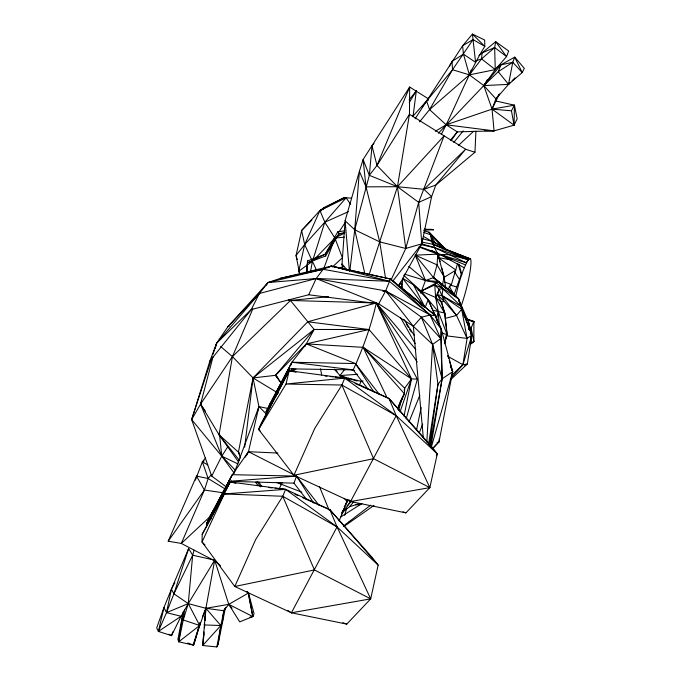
<?xml version="1.0" encoding="UTF-8"?>
<svg xmlns="http://www.w3.org/2000/svg" width="681" height="681" viewBox="0 0 681 681"><rect width="100%" height="100%" fill="white"/><g stroke="black" fill="none" stroke-linecap="round" stroke-linejoin="round"><path stroke-width="1.02" d="M306.731 273.149L307.599 260.925L325.178 254.2L338.866 233.941L344.901 232.4M441.39 134.208C456.491 105.24 467.583 74.229 484.804 46.385L484.651 40.034L472.435 34.05L462.612 45.772L426.587 100.984L429.575 109.598L446.149 124.802L457.274 131.867L494.065 130.863L514.078 125.168L514.436 105.189L496.126 101.052L495.904 98.881L483.808 85.585L469.379 74.867L452.542 69.743L426.587 100.984L412.456 116.723M202.189 534.355L202.036 541.991L234.792 586.494L291.4 612.798L346.791 624.111L370.694 598.871L378.151 565.119L371.758 557.032L329.893 509.737L285.628 489.358L230.025 482.003L202.189 534.355L224.304 493.946L230.025 482.003L235.941 483.229M205.27 610.031L204.998 620.434L205.33 616.416M428.477 98.873L409.664 87.023L363.109 159.524L359.389 171.306L366.012 186.849L397.449 186.713L423.999 189.327L435.831 185.062L474.972 152.246L475.908 131.152M430.792 447.315L442.139 378.798L440.726 338.627L441.194 328.906L428.128 299.742L413.333 284.692L402.65 278.282L402.011 288.046L435.67 315.746L437.832 322.871M397.644 409.213L404.403 393.729L404.701 388.213L411.469 378.874L417.368 379.155L406.174 418.858M426.825 441.986L432.58 344.441L421.394 317.21L385.625 290.915L316.197 278.52L267.974 282.547L227.82 326.82L216.643 343.147L209.901 360.99L191.65 419.59L211.697 476.079L226.032 486.702M216.847 646.95L223.777 610.721L225.368 608.107L218.082 644.303L216.847 646.95L202.7 645.511L205.892 608.312L214.685 560.165L228.756 604.353L239.729 621.872L252.821 616.569L254.047 613.726L248.352 592.402M205.466 614.39L205.747 610.338M444.753 315.184L444.906 313.115L441.416 302.075L437.491 294.839L439.134 289.289L434.784 284.998L421.13 291.127L418.168 290.089M422.109 239.618L421.777 243.841L399.177 285.118L397.176 285.645M203.628 637.918L203.959 633.807M204.47 627.644L204.641 625.584M194.136 550.163L192.663 555.194L188.271 603.613L183.257 619.948L178.728 641.783L193.608 645.188L199.72 625.49L205.892 608.312L228.756 604.353L248.293 593.134L247.22 591.363M349.83 270.987L354.733 229.778L369.34 175.332L372.013 145.938L373.997 143.478M419.539 121.899L429.575 109.598L469.379 74.867L481.544 58.889L482.097 52.888L495.683 41.677L508.639 51.032L506.545 56.583L495.257 69.615L483.808 85.585L438.351 133.28M468.954 329.221L469.43 323.977L458.415 298.746L452.227 292.132L433.55 277.593L415.248 255.162L437.755 254.141L444.021 254.966M226.092 607.239L223.777 610.721L222.449 621.957L220.823 625.516L202.7 645.511L203.985 631.925M204.377 627.746L204.675 624.613M306.501 272.323L307.599 260.925M432.844 448.515L439.015 441.858L439.322 438.717M306.518 273.251L307.574 262.84L325.178 254.2L337.759 231.829L344.833 230.782M200.316 622.519L199.72 625.49L183.257 619.948L184.534 609.401M244.675 447.153L253.026 377.929L307.744 321.772L375.308 303.232M413.103 115.974L416.329 90.871L409.06 99.911M468.92 327.919L469.43 323.977L467.949 322.581M473.601 323.577L473.865 321.526L466.928 319.031M429.558 445.323L437.951 384.407L432.58 344.441L413.35 326.318L385.625 290.915L382.441 290.983M213.681 559.944L192.663 555.194L188.646 548.528L171.425 589.116L173.91 593.832L188.271 603.613L199.72 625.49L178.728 641.783L183.232 611.819M218.082 644.303L220.823 625.516L205.892 608.312L188.271 603.613L166.513 612.645L158.392 631.415L171.518 635.637L181.078 616.279L188.271 603.613L214.685 560.165M428.715 443.229L437.951 384.407L442.139 378.798L452.661 371.724L441.194 328.906L428.128 299.742L425.14 307.523L421.769 305.071M451.231 378.032L462.91 364.727L467.064 338.423L456.534 315.422L443.748 300.934L441.969 295.563L443.084 288.531L438.598 281.542L433.55 277.593L425.472 280.521L404.412 274.145M369.034 274.92L397.449 186.713L409.468 114.289L409.664 87.023L376.985 165.44L369.34 175.332L397.449 186.713L418.687 202.376L421.777 243.841L392.401 281.594M238.759 462.271L219.052 434.776L232.442 356.614L252.753 309.021M449.52 66.031L451.988 61.392L463.438 54.157L475.576 62.337L472.435 34.05L484.804 46.385L473.048 39.566L462.612 45.772L463.438 54.157L469.379 74.867L495.257 69.615L494.661 47.551L495.683 41.677L506.545 56.583L494.661 47.551L482.097 52.888L478.964 55.536M430.043 445.417L442.139 378.798L441.194 328.906L430.111 314.997L390.468 278.997L331.358 266.092L280.657 278.257L267.974 282.547L259.384 293.485L216.643 343.147L213.025 354.214M442.556 284.735L444.038 276.741L441.688 267.693M310.51 271.489L312.426 261.325L324.82 222.202L346.093 197.813L350.63 204.3M435.346 131.28L446.149 124.802L492.048 109.13L514.436 105.189L517.16 118.843L514.078 125.168L492.048 109.13L483.808 85.585L508.528 84.376L512.776 62.277L514.725 57.119L524.302 68.33L522.208 72.586L508.528 84.376L495.904 98.881L492.048 109.13L494.065 130.863L484.702 130.616M433.78 447.119L439.015 441.858L452.661 371.724L449.264 360.53M240.538 458.041L238.427 452.15L253.026 377.929L314.145 329.451L369.008 329.527L411.469 378.874L404.02 416.185M416.525 430.171L421.139 407.51M420.713 293.17L425.472 280.521L415.248 255.162L437.066 264.858L444.038 276.741L445.766 288.114M171.425 589.116L166.513 612.645L181.078 616.279L158.392 631.415L156.698 627.925L163.951 607.52L171.425 589.116L174.855 582.647M202.7 645.511L203.202 643.06M347.012 499.241L350.545 501.548L429.839 487.622L437.296 453.878L430.903 445.783L389.03 398.496L344.765 378.117L289.17 370.753L261.334 423.105L258.61 429.422L293.937 475.253L350.545 501.548L405.936 512.87L429.839 487.622L396.206 415.674L389.03 398.496L360.939 386.076M158.392 631.415L163.951 607.52L166.513 612.645L173.91 593.832L188.646 548.528M296.073 372.184L289.17 370.753L286.02 384.024L258.61 429.422L260.133 430.894M204.555 623.2L204.138 624.92L220.823 625.516M436.538 318.657L438.249 311.643L435.627 297.478L434.784 284.998L436.478 282.777L438.598 281.542L458.415 298.746L471.873 335.12L467.319 363.969L450.362 379.93M457.402 264.134L451.418 284.513L447.672 289.595M444.608 343.786L447.042 333.937L444.906 313.115L433.184 310.332M399.177 285.118L399.704 283.083M234.307 473.278L221.759 456.151L191.65 419.59L200.563 404.122L213.162 356.359M215.307 348.229L216.643 343.147L251.246 309.566L259.384 293.485L316.197 278.52L389.277 281.253L430.111 314.997L440.726 338.627L432.58 344.441L442.139 378.798M398.623 410.507L401.943 398.351M404.156 390.239L404.701 388.213L363.177 347.361L306.331 343.905L275.55 375.325L253.026 377.929L232.442 356.614L220.593 346.51M417.368 379.155L376.338 302.951C371.051 326.122 363.041 348.374 353.192 369.894L368.021 389.14M439.432 283.024L433.55 277.593L437.066 264.858L437.755 254.141L431.652 241.21L430.579 234.741L428.962 232.144L423.829 230.842M195.362 480.156L202.368 461.863L205.543 457.887M364.888 273.753L354.733 229.778L359.389 171.306L345.097 220.738L354.733 229.778L379.692 241.866L405.757 248.471L418.687 202.376L444.106 135.842L397.449 186.713L405.757 248.471L391.158 279.772M444.455 343.088L447.042 333.937L444.514 343.565M431.26 447.383L452.661 371.724L450.524 365.859M257.503 411.613L258.933 406.583L253.026 377.929L276.452 392.137M470.145 330.285L473.865 321.526L467.013 319.159M344.654 515.355L346.723 508.367M193.642 643.511L200.205 622.528L193.608 645.188L187.718 643.026M458.032 263.956L461.284 274.349L453.997 294.745L449.179 286.114M225.019 488.89L208.148 478.522L196.494 476.087L168.198 541.191L181.308 543.438L204.394 490.065L208.148 478.522L211.331 474.717M191.65 419.59L211.714 358.232M400.036 411.852L411.469 378.874L376.338 302.951M172.889 631.721L171.518 635.637L168.743 634.19M235.652 470.554L221.759 456.151L200.563 404.122L201.61 401.152M469.379 74.867L471.158 69.888M287.254 375.188L289.408 369.213M290.847 365.229L291.919 362.241L306.331 343.905L314.145 329.451L290.455 300.474L288.386 300.015M306.314 499.147L293.988 483.152L296.533 476.104L232.34 474.691L210.106 516.138L206.394 524.004L207.62 525.706M324.173 267.505L333.835 241.014M234.358 472.742L258.933 406.583L268.297 408.566M209.901 360.99L251.246 309.566L308.697 294.762L378.721 303.828L385.625 290.915L390.468 278.997L435.67 315.746L437.091 320.785M468.698 325.901L469.43 323.977M496.492 67.589L500.901 64.865L512.776 62.277L522.208 72.586L514.725 57.119L500.901 64.865L498.271 71.692L483.808 85.585L487.545 79.43M419.258 432.963L422.714 424.05M461.071 306.229A31.581 4.265 -75.2 0 0 470.273 258.525L467.421 260.806L463.106 270.612A31.581 4.265 -75.2 0 0 455.751 296.218M202.436 616.807L205.126 610.202M409.009 421.897L419.819 395.312M339.053 521.059L347.948 499.871M330.898 511.576L329.893 509.737L337.061 526.915L370.694 598.871L314.435 569.937L234.792 586.494L255.571 539.735L282.76 496.27L285.628 489.358L337.061 526.915L378.151 565.119L329.893 509.737L302.764 497.751M429.839 487.622L373.58 458.696L293.937 475.253L314.707 428.485L341.905 385.029L344.765 378.117L396.206 415.674L437.296 453.878L436.317 455.768M441.552 332.822L447.145 334.72L444.489 312.937L435.627 297.478L439.134 289.289L443.084 288.531L458.415 298.746L461.582 308.791M359.398 385.191L361.083 381.317L363.118 381.011M499.139 94.276L492.048 109.13L511.44 110.816L514.436 105.189M291.655 368.43L292.6 371.443L293.903 368.54M308.697 294.762L316.197 278.52L323.16 269.301L331.358 266.092L390.468 278.997L425.14 307.523L413.333 284.692M275.175 488.234L285.628 489.358L224.304 493.946L202.036 541.991L205.007 544.945M279.406 488.371L282.121 482.803M173.91 593.832L192.663 555.194M512.776 62.277L498.271 71.692L508.528 84.376L509.337 82.707M398.019 407.374L402.156 398.879L398.76 405.357M379.547 394.665L355.448 363.56L291.919 362.241L266.033 411.784L267.275 413.512M232.34 474.691L206.394 524.004L232.34 474.691L248.454 451.707L258.933 406.583L266.339 414.048M211.697 476.079L221.759 456.151L227.846 446.642M400.062 402.148L404.403 393.729L363.177 347.361L387.072 397.738M246.522 455.427L248.454 451.707L277.908 453.044M258.61 429.422L289.17 370.753M287.867 610.482L291.4 612.798L337.061 526.915L282.76 496.27L224.304 493.946M349.217 499.965L350.545 501.548L396.206 415.674L341.905 385.029L286.02 384.024L344.765 378.117L335.367 377.104M345.556 504.349L347.046 501.548L344.28 498.347M344.211 506.928L347.702 500.356M401.407 399.355L404.403 393.729M270.493 407.008L269.242 405.289L291.919 362.241L353.192 369.894L288.897 368.83L266.033 411.784L267.429 413.341M342.134 512.342L344.152 508.605L342.109 512.282M291.315 371.451L292.821 368.702M304.833 346.663L306.331 343.905L369.008 329.527L307.744 321.772M439.756 254.805L438.215 257.605L451.162 259.912M442.837 249.22L443.867 247.356L431.941 240.972M429.575 109.598L452.542 69.743L473.048 39.566M420.151 246.871L437.159 252.872L439.917 254.396L466.408 262.849L468.264 259.725L467.123 257.622L433.133 244.343L421.862 242.061M231.165 480.743L210.106 516.138L211.655 518.896M245.211 457.155L248.454 451.707L295.588 475.627M323.288 209.135L324.335 207.382L344.126 197.677L351.277 198.12M346.399 502.016L347.489 500.203M307.574 262.84L325.637 255.971L338.866 233.941L343.99 233.319M409.187 102.686L416.329 90.871M397.449 186.713L376.985 165.44L409.468 114.289L465.634 149.25L474.972 152.246M415.146 118.775L426.587 100.984L428.46 100.158M338.968 231.94L345.344 222.304M266.237 285.143L267.974 282.547L323.16 269.301L389.277 281.253L331.358 266.092L328.455 267.25M239.559 460.577L219.052 434.776L200.563 404.122L232.442 356.614L290.455 300.474L328.523 296.652M451.222 140.558L457.274 131.867L450.558 140.031M168.198 541.191L204.394 490.065L222.704 492.721M403.68 275.303L421.13 291.127L435.627 297.478L437.491 294.839L441.969 295.563L461.48 306.62L464.425 316.725M341.675 514.027L350.86 501.097M269.242 405.289L275.967 396.129M277.193 394.469L278.418 392.801M422.22 106.866L426.587 100.984M217.571 506.136L210.106 516.138L211.331 517.858M495.904 98.881L499.616 94.004M344.697 369.391L339.938 375.563L340.509 377.555M248.19 592.385L252.821 616.569L228.756 604.353L223.777 610.721L205.892 608.312M453.835 142.414L463.216 130.888M483.808 85.585L500.901 64.865M445.357 318.35L456.534 315.422L461.684 309.251L461.48 306.62L436.478 282.777L425.472 280.521L408.762 266.407M314.145 329.451L275.55 375.325L281.517 383.65M341.956 512.461L349.532 506.749L353.66 501.94M423.318 437.917L413.35 326.318L421.394 317.21L430.111 314.997L435.67 315.746M347.25 505.821L350.8 501.94M259.384 293.485L227.82 326.82L229.574 325.773M315.329 258.32L334.916 238.069L344.314 237.167M311.889 220.048L301.632 230.476L296.056 255.477L299.734 274.222M320.674 211.11L324.335 207.382L319.951 210.54L301.632 230.476L304.671 244.564L316.333 269.812M508.528 84.376L509.958 82.912M512.112 80.724L514.981 77.813M451.494 375.529L462.91 364.727L471.873 335.12L461.684 309.251L441.969 295.563L439.134 289.289M458.347 145.53L473.704 131.195M210.693 516.002L181.308 543.438L216.481 561.765M332.456 266.952L342.39 257.741L335.282 239.048M475.959 60.847L481.544 58.889L494.661 47.551M467.779 320.257L473.865 321.526L473.899 341.453L470.997 343.854L470.988 336.644M468.579 329.298L470.971 327.365L469.098 326.437M343.641 525.86L370.668 505.183M348.646 522.404L350.323 521.152M292.6 371.443L295.929 369.025M470.503 343.914L473.899 341.453L470.971 327.365L470.98 334.584M312.426 261.325L298.78 271.183L299.998 274.128M343.879 526.515L374.014 505.438M445.97 335.767L467.064 338.423L471.873 335.12L470.767 333.707M470.554 343.743L473.899 341.453M441.101 302.722L443.748 300.934L437.491 294.839M464.723 365.663L467.319 363.969L462.91 364.727L448.038 356.452M340.423 517.151L361.934 503.514M443.85 277.516L455.947 270.093L439.058 258.193M436.478 282.777L421.13 291.127L438.249 311.643L447.145 334.72M208.148 478.522L202.368 461.863L204.181 460.892M335.835 237.584L344.143 233.242M348.374 211.697L324.82 222.202L304.671 244.564L296.056 255.477L297.18 259.435M418.687 202.376L431.609 196.639L435.831 185.062L465.634 149.25L423.999 189.327L431.609 196.639L421.777 243.841L405.757 248.471M437.074 442.624L439.015 441.858M349.532 506.749L359.994 503.438M343.811 266.722L338.755 267.82L346.935 269.999M280.657 278.257L323.16 269.301M249.944 617.148L252.821 616.569L248.293 593.134L246.803 591.67M291.4 612.798L370.694 598.871M472.367 321.721L473.865 321.526M383.505 291.127L385.625 290.915L430.111 314.997M318.989 505.268L296.533 476.104L229.046 481.339L293.988 483.152M357.653 374.295L339.938 375.563L334.422 369.111M424.757 229.701L431.022 229.293L433.499 229.727L423.957 230.135M355.584 504.749L360.887 504.612M290.455 300.474L375.274 302.926M464.246 267.752L439.917 254.396L449.571 254.754L468.264 259.725L433.133 244.343L469.686 258.584L467.634 258.295M461.284 274.349L461.82 274.366L458.985 264.202M424.28 229.097L433.499 229.727M425.472 280.521L438.598 281.542M324.922 375.98L327.008 376.201M330.14 376.542L333.273 376.882M268.91 487.562L272.042 487.894M335.188 377.393L337.265 377.64M340.389 378.006L342.466 378.244M279.167 489.001L281.244 489.247M446.149 124.802L494.065 130.863M349.438 369.408L354.614 370.404M421.488 244.726L434.708 247.68L468.264 259.725M348.255 378.176L361.083 381.317M422.748 238.801L431.652 241.21L433.405 244.998M421.582 243.798L434.708 247.68L466.408 262.849M450.047 284.956L456.449 286.939M357.133 381.071L339.938 375.563L349.574 379.513M423.812 232.408L430.579 234.741L443.229 247.663M400.385 283.841L402.36 284.539M402.965 511.814L405.936 512.87M342.824 622.706L346.791 624.111M301.819 492.176L276.341 482.352M444.48 281.977L451.418 284.513M467.123 257.622L469.686 258.584M418.96 246.973L437.755 254.141L439.296 258.729M306.331 343.905L355.448 363.56L373.741 391.788M316.197 278.52L378.721 303.828L413.35 326.318M439.917 254.396L465.387 264.892M434.784 284.998L443.084 288.531M355.124 383.505L359.006 385.216M295.018 494.321L297.92 495.606M434.836 243.117L443.867 247.356L446.872 250.267M238.035 463.965L221.759 456.151L219.52 433.984M202.368 461.863L207.739 464.876M423.539 236.452L431.652 241.21M431.541 250.327L437.755 254.141L444.038 276.741L444.097 278.81M448.124 289.468L452.227 292.132M363.177 347.361L411.469 378.874M428.255 444.055L430.903 445.783M442.744 247.169L446.123 249.544L428.962 232.144L445.553 249.893M420.075 303.717L425.14 307.523L402.65 278.282M481.544 58.889L495.257 69.615M435.627 297.478L441.416 302.075L444.489 312.937M433.55 277.593L458.415 298.746L459.173 301.692M219.052 434.776L238.427 452.15L239.627 453.904M334.822 369.621L337.078 371.758M277.857 377.521L275.55 375.325L281.279 382.943M215.434 560.897L220.661 566.03M278.887 482.395L281.134 484.651L280.334 482.701M421.394 317.21L440.726 338.627M437.296 453.878L389.03 398.496L390.043 400.326M228.756 604.353L232.059 608.184M377.019 303.76L415.878 349.591M346.433 269.301L342.032 263.981L345.097 220.738L349.404 271.004M441.969 295.563L456.534 315.422M255.562 482.165L258.022 485.638M376.933 303.82L417.206 361.875M200.563 404.122L205.321 411.094M258.746 482.046L261.734 486.438M454.423 271.651L459.232 279.15M385.625 290.915L386.765 292.694M403.893 319.321L414.167 335.299M334.916 238.069L324.82 222.202L319.951 210.54L344.126 197.677L346.093 197.813L319.951 210.54L304.671 244.564L298.78 271.183L300.125 273.864M296.533 476.104L313.652 503.038M238.427 452.15L239.559 453.929M257.06 481.518L260.448 486.855M406.31 324.003L408.549 327.578M409.664 329.366L411.341 332.047M196.494 476.087L204.394 490.065M435.636 243.704L430.579 234.741L433.584 243.738M400.649 317.763L415.155 343.675M337.759 231.829L338.866 233.941M341.905 385.029L373.58 458.696M282.76 496.27L314.435 569.937M319.508 486.651L329.102 510.146M450.328 365.85L452.661 371.724M369.34 175.332L363.109 159.524L366.012 186.849L379.692 241.866L385.514 277.993M178.728 641.783L177.886 639.416L182.27 616.833L183.257 619.948M447.715 355.439L448.643 358.495M439.603 259.64L440.122 261.657M325.178 254.2L325.637 255.971M372.013 145.938L376.985 165.44M342.654 267.037L342.032 263.981L342.534 267.029M400.811 282.019L402.011 288.046M320.513 368.838L321.687 375.061M511.44 110.816L514.078 125.168M461.684 309.251L467.064 338.423M438.249 311.643L439.177 324.999M451.988 61.392L452.542 69.743"/></g></svg>
